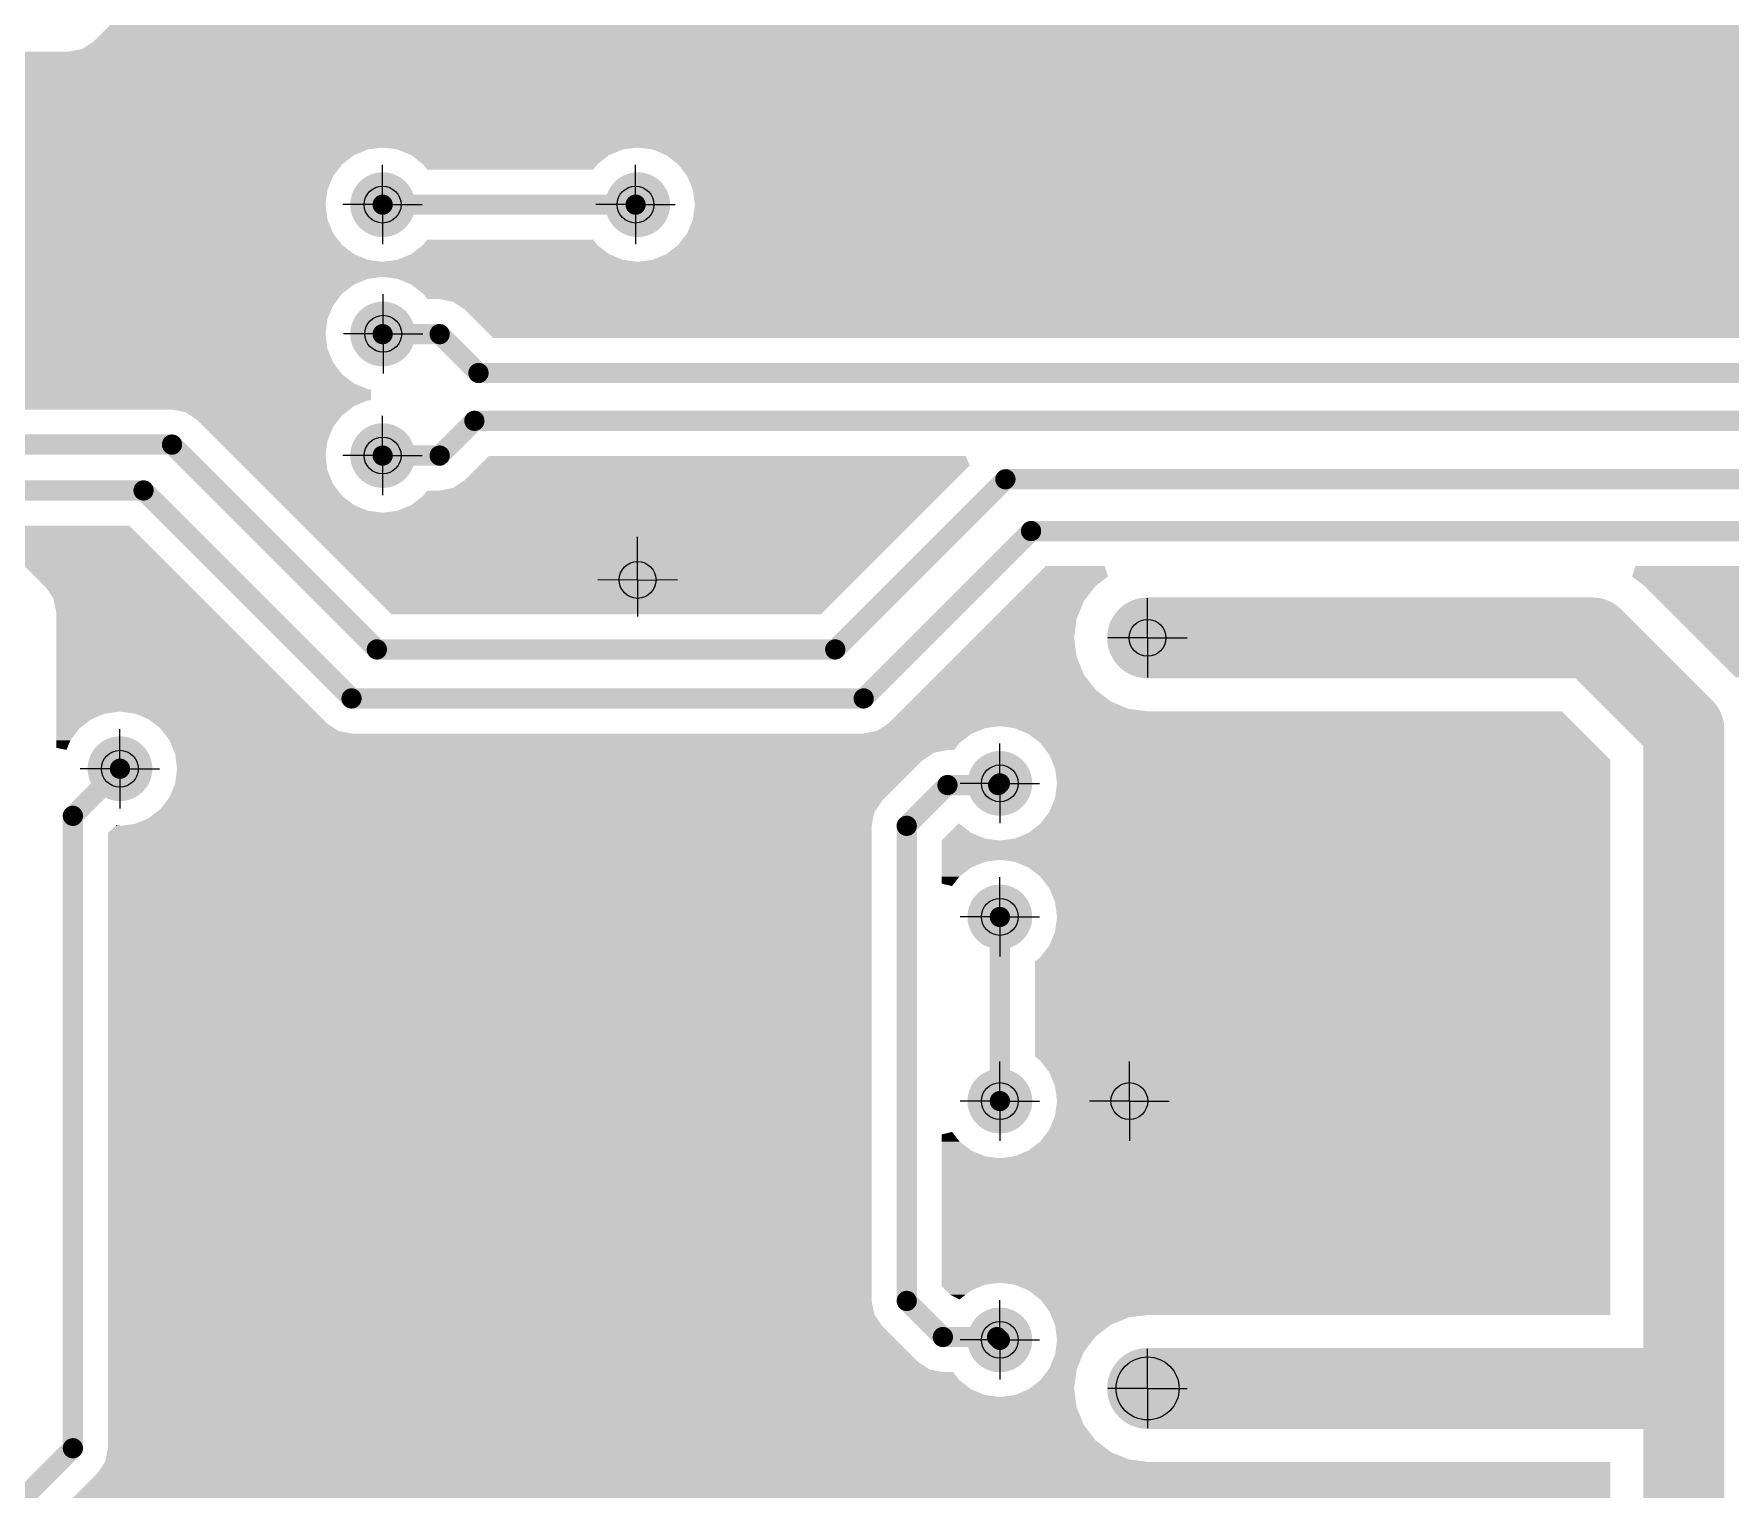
# Model space of a CAD drawing. Header units: inches. Extents: x -14 to 5184, y -66 to 1689.
# Drawn here: x 2289.49 to 2331.32, y 670.75 to 706.64 of the extents above; entities that cross this region are included whole.
import ezdxf

# ---------------------------------------------------------------- set-up
doc = ezdxf.new("R2010")
doc.units = ezdxf.units.IN
doc.header["$MEASUREMENT"] = 0
doc.layers.add('DRILL', color=7, linetype='Continuous', true_color=0xffffff)
doc.layers.add('Drill Gost', color=7, linetype='Continuous')
doc.layers.add('Poligon', color=7, linetype='Continuous')

# ---------------------------------------------------------------- blocks, each defined once
blk = doc.blocks.new('ROUND_4')
at = {"const_width": 0.015748}
blk.add_lwpolyline([(-0.007874, 0, 1), (0.007874, 0, 1)], format="xyb", close=True, dxfattribs=at)
blk = doc.blocks.new('ROUND_26')
at = {"const_width": 0.01969}
blk.add_lwpolyline([(-0.00984, 0, 1), (0.00984, 0, 1)], format="xyb", close=True, dxfattribs=at)
blk = doc.blocks.new('ROUND_5')
at = {"const_width": 0.00492}
blk.add_lwpolyline([(-0.00246, 0, 1), (0.00246, 0, 1)], format="xyb", close=True, dxfattribs=at)
blk = doc.blocks.new('ROUND_32')
at = {"const_width": 0.007874}
blk.add_lwpolyline([(-0.003937, 0, 1), (0.003937, 0, 1)], format="xyb", close=True, dxfattribs=at)
blk = doc.blocks.new('ROUND_8')
at = {"const_width": 0.01181}
blk.add_lwpolyline([(-0.00591, 0, 1), (0.00591, 0, 1)], format="xyb", close=True, dxfattribs=at)

msp = doc.modelspace()

# ---------------------------------------------------------------- hatches: boundary and pattern name
at = {"layer": 'Drill Gost', "transparency": 33554457}
h = msp.add_hatch(color=256, dxfattribs=at)
h.dxf.hatch_style = 1
h.paths.add_polyline_path([(2317.7325, 673.2289), (2316.9554, 673.2289), (2316.9554, 674.006, -0.4142136)])

# ---------------------------------------------------------------- linework, layer by layer
for points, const_width in [([(2304.3275, 702.4282), (2298.0883, 702.4282)], 0.4991), ([(2299.4944, 699.2338), (2298.0883, 699.2338)], 0.4991), ([(2300.4521, 698.276), (2299.4944, 699.2338)], 0.4991), ([(2343.6133, 698.276), (2300.4521, 698.276)], 0.4991), ([(2300.3511, 697.0956), (2299.4944, 696.2389)], 0.4991), ([(2344.4452, 697.0956), (2300.3511, 697.0956)], 0.4991), ([(2292.8928, 696.51), (2281.6999, 696.51)], 0.4991), ([(2297.946, 691.4568), (2292.8928, 696.51)], 0.4991), ([(2299.4944, 696.2389), (2298.0883, 696.2389)], 0.4991), ([(2313.4493, 695.6543), (2309.2518, 691.4568)], 0.4991), ([(2344.7349, 695.6543), (2313.4493, 695.6543)], 0.4991), ([(2292.1904, 695.379), (2281.0981, 695.379)], 0.4991), ([(2297.3209, 690.2485), (2292.1904, 695.379)], 0.4991), ([(2314.0814, 694.3771), (2309.9528, 690.2485)], 0.4991), ([(2343.8941, 694.3771), (2314.0814, 694.3771)], 0.4991), ([(2327.9278, 691.7419), (2316.9558, 691.7419)], 1.9966), ([(2330.183, 689.4867), (2327.9278, 691.7419)], 1.9966), ([(2309.2518, 691.4568), (2297.946, 691.4568)], 0.4991), ([(2309.9528, 690.2485), (2297.3209, 690.2485)], 0.4991), ([(2330.183, 663.3456), (2330.183, 689.4867)], 1.9966), ([(2291.6089, 688.5142), (2290.4473, 687.3526)], 0.4991), ([(2312.0203, 688.1114), (2311.015, 687.1061)], 0.4991), ([(2313.2706, 688.1114), (2312.0203, 688.1114)], 0.4991), ([(2313.3121, 688.1528), (2313.2706, 688.1114)], 0.4991), ([(2290.4473, 671.7532), (2290.4473, 687.3526)], 0.4991), ([(2311.015, 675.3876), (2311.015, 687.1061)], 0.4991), ([(2313.3121, 680.3163), (2313.3121, 684.8585)], 0.4991), ([(2311.9065, 674.4961), (2311.015, 675.3876)], 0.4991), ([(2313.2424, 674.4961), (2311.9065, 674.4961)], 0.4991), ([(2313.3121, 674.4265), (2313.2424, 674.4961)], 0.4991), ([(2329.89, 673.2285), (2316.9558, 673.2285)], 1.9966), ([(2329.9334, 673.2719), (2329.89, 673.2285)], 1.9966), ([(2290.4473, 671.7532), (2287.2985, 668.6043)], 0.4991)]:
    msp.add_lwpolyline(points, dxfattribs=dict(const_width=const_width))
at = {"layer": 'Drill Gost', "lineweight": 9, "transparency": 33554457}
for p, q in [((2298.0877, 702.4289), (2298.0877, 703.4082)), ((2304.3269, 702.4289), (2304.3269, 703.4082)), ((2298.0877, 702.4289), (2297.1084, 702.4289)), ((2298.0877, 702.4289), (2298.0877, 701.4497)), ((2298.0877, 702.4289), (2299.0669, 702.4289)), ((2304.3269, 702.4289), (2303.3477, 702.4289)), ((2304.3269, 702.4289), (2304.3269, 701.4497)), ((2304.3269, 702.4289), (2305.3062, 702.4289)), ((2298.1032, 699.2445), (2298.1032, 700.2238)), ((2298.1032, 699.2445), (2297.1239, 699.2445)), ((2298.1032, 699.2445), (2298.1032, 698.2653)), ((2298.1032, 699.2445), (2299.0824, 699.2445)), ((2298.0877, 696.2395), (2298.0877, 697.2187)), ((2298.0877, 696.2395), (2297.1084, 696.2395)), ((2298.0877, 696.2395), (2298.0877, 695.2602)), ((2298.0877, 696.2395), (2299.0669, 696.2395)), ((2304.3773, 693.1644), (2304.3783, 694.2305)), ((2304.3773, 693.1644), (2303.392, 693.1717)), ((2304.3773, 693.1644), (2305.3635, 693.1837)), ((2304.3773, 693.1644), (2304.3783, 692.272)), ((2316.9554, 691.7425), (2316.9554, 692.7218)), ((2316.9554, 691.7425), (2315.9761, 691.7425)), ((2316.9554, 691.7425), (2316.9554, 690.7633)), ((2316.9554, 691.7425), (2317.9346, 691.7425)), ((2291.6083, 688.5147), (2291.6083, 689.494)), ((2313.3116, 688.1539), (2313.3116, 689.1332)), ((2291.6083, 688.5147), (2290.6291, 688.5147)), ((2291.6083, 688.5147), (2291.6083, 687.5355)), ((2291.6083, 688.5147), (2292.5876, 688.5147)), ((2313.3116, 688.1539), (2312.3324, 688.1539)), ((2313.3116, 688.1539), (2313.3116, 687.1747)), ((2313.3116, 688.1539), (2314.2909, 688.1539)), ((2313.3116, 684.859), (2313.3116, 685.8382)), ((2313.3116, 684.859), (2312.3324, 684.859)), ((2313.3116, 684.859), (2313.3116, 683.8797)), ((2313.3116, 684.859), (2314.2909, 684.859)), ((2313.3116, 680.3168), (2313.3116, 681.2961)), ((2316.5061, 680.3168), (2316.5061, 681.2961)), ((2313.3116, 680.3168), (2312.3324, 680.3168)), ((2313.3116, 680.3168), (2313.3116, 679.3376)), ((2313.3116, 680.3168), (2314.2909, 680.3168)), ((2316.5061, 680.3168), (2315.5268, 680.3168)), ((2316.5061, 680.3168), (2316.5061, 679.3376)), ((2316.5061, 680.3168), (2317.4853, 680.3168)), ((2313.3116, 674.4269), (2313.3116, 675.4061)), ((2313.3116, 674.4269), (2312.3324, 674.4269)), ((2313.3116, 674.4269), (2313.3116, 673.4476)), ((2313.3116, 674.4269), (2314.2909, 674.4269)), ((2316.9554, 673.2289), (2316.9554, 674.2082)), ((2316.9554, 673.2289), (2315.9761, 673.2289)), ((2316.9554, 673.2289), (2316.9554, 672.2497)), ((2316.9554, 673.2289), (2317.9346, 673.2289))]:
    msp.add_line(p, q, dxfattribs=at)
for centre, radius in [((2298.0877, 702.4289), 0.4542), ((2304.3269, 702.4289), 0.4542), ((2298.1032, 699.2445), 0.4542), ((2298.0877, 696.2395), 0.4542), ((2304.3773, 693.171), 0.4542), ((2316.9554, 691.7425), 0.4542), ((2291.6083, 688.5147), 0.4542), ((2313.3116, 688.1539), 0.4542), ((2313.3116, 684.859), 0.4542), ((2313.3116, 680.3168), 0.4542), ((2316.5061, 680.3168), 0.4542), ((2313.3116, 674.4269), 0.4542), ((2316.9554, 673.2289), 0.7771)]:
    msp.add_circle(centre, radius, dxfattribs=at)
at = {"layer": 'Poligon', "color": 252}
for points in [[(2343.743, 706.4584), (2343.743, 707.6521), (2290.9681, 706.4584), (2292.1618, 707.6521)], [(2343.743, 706.0734), (2343.743, 706.205), (2287.0059, 706.0734), (2287.1069, 706.205)], [(2343.743, 706.205), (2343.743, 706.2709), (2290.3563, 706.205), (2290.6874, 706.2709)], [(2343.743, 706.2709), (2343.743, 706.4584), (2290.6874, 706.2709), (2290.9681, 706.4584)], [(2343.743, 705.7086), (2343.743, 705.8494), (2286.374, 705.7086), (2286.7139, 705.8494)], [(2343.743, 705.8494), (2343.743, 706.0734), (2286.7139, 705.8494), (2287.0059, 706.0734)], [(2343.743, 703.8378), (2343.743, 705.6606), (2284.5282, 703.8378), (2284.5282, 705.6606)], [(2343.743, 705.6606), (2343.743, 705.7086), (2286.0091, 705.6606), (2286.374, 705.7086)], [(2297.7235, 703.7898), (2298.0883, 703.8378), (2284.5282, 703.7898), (2284.5282, 703.8378)], [(2297.3835, 703.649), (2297.7235, 703.7898), (2284.5282, 703.649), (2284.5282, 703.7898)], [(2304.0146, 703.7898), (2304.3795, 703.8378), (2298.4531, 703.7898), (2298.0883, 703.8378)], [(2303.6746, 703.649), (2304.0146, 703.7898), (2298.7931, 703.649), (2298.4531, 703.7898)], [(2343.743, 703.7898), (2343.743, 703.8378), (2304.7443, 703.7898), (2304.3795, 703.8378)], [(2343.743, 703.649), (2343.743, 703.7898), (2305.0843, 703.649), (2304.7443, 703.7898)], [(2297.0915, 703.425), (2297.3835, 703.649), (2284.5282, 703.425), (2284.5282, 703.649)], [(2296.8675, 703.133), (2297.0915, 703.425), (2284.5282, 703.133), (2284.5282, 703.425)], [(2303.3827, 703.425), (2303.6746, 703.649), (2299.0851, 703.425), (2298.7931, 703.649)], [(2303.2817, 703.2934), (2303.3827, 703.425), (2299.1861, 703.2934), (2299.0851, 703.425)], [(2343.743, 703.425), (2343.743, 703.649), (2305.3762, 703.425), (2305.0843, 703.649)], [(2343.743, 703.133), (2343.743, 703.425), (2305.6002, 703.133), (2305.3762, 703.425)], [(2296.7267, 702.793), (2296.8675, 703.133), (2284.5282, 702.793), (2284.5282, 703.133)], [(2343.743, 702.793), (2343.743, 703.133), (2305.7411, 702.793), (2305.6002, 703.133)], [(2296.6787, 702.4282), (2296.7267, 702.793), (2284.5282, 702.4282), (2284.5282, 702.793)], [(2343.743, 702.4282), (2343.743, 702.793), (2305.7891, 702.4282), (2305.7411, 702.793)], [(2296.7267, 702.0634), (2296.6787, 702.4282), (2284.5282, 702.0634), (2284.5282, 702.4282)], [(2296.8675, 701.7234), (2296.7267, 702.0634), (2284.5282, 701.7234), (2284.5282, 702.0634)], [(2343.743, 701.7234), (2343.743, 702.0634), (2305.6002, 701.7234), (2305.7411, 702.0634)], [(2343.743, 702.0634), (2343.743, 702.4282), (2305.7411, 702.0634), (2305.7891, 702.4282)], [(2297.0915, 701.4314), (2296.8675, 701.7234), (2284.5282, 701.4314), (2284.5282, 701.7234)], [(2343.743, 701.4314), (2343.743, 701.7234), (2305.3762, 701.4314), (2305.6002, 701.7234)], [(2297.3835, 701.2074), (2297.0915, 701.4314), (2284.5282, 701.2074), (2284.5282, 701.4314)], [(2297.7235, 701.0666), (2297.3835, 701.2074), (2284.5282, 701.0666), (2284.5282, 701.2074)], [(2304.0146, 701.0666), (2303.6746, 701.2074), (2298.4531, 701.0666), (2298.7931, 701.2074)], [(2303.6746, 701.2074), (2303.3827, 701.4314), (2298.7931, 701.2074), (2299.0851, 701.4314)], [(2303.3827, 701.4314), (2303.2817, 701.563), (2299.0851, 701.4314), (2299.1861, 701.563)], [(2343.743, 701.0666), (2343.743, 701.2074), (2304.7443, 701.0666), (2305.0843, 701.2074)], [(2343.743, 701.2074), (2343.743, 701.4314), (2305.0843, 701.2074), (2305.3762, 701.4314)], [(2298.0883, 701.0186), (2297.7235, 701.0666), (2284.5282, 701.0186), (2284.5282, 701.0666)], [(2343.743, 700.6472), (2343.743, 701.0186), (2284.5282, 700.6472), (2284.5282, 701.0186)], [(2304.3795, 701.0186), (2304.0146, 701.0666), (2298.0883, 701.0186), (2298.4531, 701.0666)], [(2343.743, 701.0186), (2343.743, 701.0666), (2304.3795, 701.0186), (2304.7443, 701.0666)], [(2297.7235, 700.5992), (2298.0883, 700.6472), (2284.5282, 700.5992), (2284.5282, 700.6472)], [(2297.3835, 700.4583), (2297.7235, 700.5992), (2284.5282, 700.4583), (2284.5282, 700.5992)], [(2297.0915, 700.2343), (2297.3835, 700.4583), (2284.5282, 700.2343), (2284.5282, 700.4583)], [(2343.743, 700.5992), (2343.743, 700.6472), (2298.4531, 700.5992), (2298.0883, 700.6472)], [(2343.743, 700.4583), (2343.743, 700.5992), (2298.7931, 700.4583), (2298.4531, 700.5992)], [(2343.743, 700.2343), (2343.743, 700.4583), (2299.0851, 700.2343), (2298.7931, 700.4583)], [(2296.8675, 699.9424), (2297.0915, 700.2343), (2284.5282, 699.9424), (2284.5282, 700.2343)], [(2296.8496, 699.8993), (2296.8675, 699.9424), (2284.5282, 699.8993), (2284.5282, 699.9424)], [(2343.743, 700.099), (2343.743, 700.2343), (2299.1889, 700.099), (2299.0851, 700.2343)], [(2343.743, 700.0331), (2343.743, 700.099), (2299.8254, 700.0331), (2299.4944, 700.099)], [(2343.743, 699.8456), (2343.743, 700.0331), (2300.1061, 699.8456), (2299.8254, 700.0331)], [(2296.8297, 699.8512), (2296.8496, 699.8993), (2286.374, 699.8512), (2286.0091, 699.8993)], [(2296.7714, 699.7104), (2296.8297, 699.8512), (2286.7139, 699.7104), (2286.374, 699.8512)], [(2296.7267, 699.6024), (2296.7714, 699.7104), (2286.8547, 699.6024), (2286.7139, 699.7104)], [(2296.7114, 699.4864), (2296.7267, 699.6024), (2287.0059, 699.4864), (2286.8547, 699.6024)], [(2343.743, 699.6292), (2343.743, 699.8456), (2300.3225, 699.6292), (2300.1061, 699.8456)], [(2343.255, 699.1412), (2343.743, 699.6292), (2300.8105, 699.1412), (2300.3225, 699.6292)], [(2296.6787, 699.2376), (2296.7114, 699.4864), (2287.1968, 699.2376), (2287.0059, 699.4864)], [(2296.6843, 699.1944), (2296.6787, 699.2376), (2287.2299, 699.1944), (2287.1968, 699.2376)], [(2296.7267, 698.8727), (2296.6843, 699.1944), (2287.3632, 698.8727), (2287.2299, 699.1944)], [(2296.7343, 698.8545), (2296.7267, 698.8727), (2287.3707, 698.8545), (2287.3632, 698.8727)], [(2296.8675, 698.5327), (2296.7343, 698.8545), (2287.4131, 698.5327), (2287.3707, 698.8545)], [(2297.0915, 698.2408), (2296.9006, 698.4896), (2287.386, 698.2408), (2287.4188, 698.4896)], [(2296.9006, 698.4896), (2296.8675, 698.5327), (2287.4188, 698.4896), (2287.4131, 698.5327)], [(2297.7983, 697.7848), (2297.7983, 697.8661), (2287.2299, 697.7848), (2287.2636, 697.8661)], [(2297.7983, 697.8661), (2297.7235, 697.8759), (2287.2636, 697.8661), (2287.2677, 697.8759)], [(2297.7235, 697.8759), (2297.3835, 698.0168), (2287.2677, 697.8759), (2287.326, 698.0168)], [(2297.3835, 698.0168), (2297.2427, 698.1248), (2287.326, 698.0168), (2287.3707, 698.1248)], [(2297.2427, 698.1248), (2297.0915, 698.2408), (2287.3707, 698.1248), (2287.386, 698.2408)], [(2297.7983, 697.6287), (2297.7983, 697.7848), (2287.1101, 697.6287), (2287.2299, 697.7848)], [(2297.7983, 697.6103), (2297.7983, 697.6287), (2287.1192, 697.6103), (2287.1101, 697.6287)], [(2297.7235, 697.6005), (2297.7983, 697.6103), (2287.124, 697.6005), (2287.1192, 697.6103)], [(2297.3835, 697.4597), (2297.7235, 697.6005), (2287.1935, 697.4597), (2287.124, 697.6005)], [(2297.2733, 697.3751), (2297.3835, 697.4597), (2287.2352, 697.3751), (2287.1935, 697.4597)], [(2297.1875, 697.3093), (2297.2733, 697.3751), (2293.2239, 697.3093), (2292.8928, 697.3751)], [(2297.0915, 697.2356), (2297.1875, 697.3093), (2293.3341, 697.2356), (2293.2239, 697.3093)], [(2297.0041, 697.1217), (2297.0915, 697.2356), (2293.5046, 697.1217), (2293.3341, 697.2356)], [(2296.8675, 696.9437), (2297.0041, 697.1217), (2293.6826, 696.9437), (2293.5046, 697.1217)], [(2296.7267, 696.6037), (2296.8675, 696.9437), (2294.0226, 696.6037), (2293.6826, 696.9437)], [(2296.6787, 696.2389), (2296.7267, 696.6037), (2294.3874, 696.2389), (2294.0226, 696.6037)], [(2296.7267, 695.874), (2296.6787, 696.2389), (2294.7523, 695.874), (2294.3874, 696.2389)], [(2312.5677, 695.9962), (2312.4707, 696.2305), (2300.4752, 695.9962), (2300.7095, 696.2305)], [(2296.8675, 695.534), (2296.7267, 695.874), (2295.0923, 695.534), (2294.7523, 695.874)], [(2312.1986, 695.6271), (2312.5677, 695.9962), (2300.1061, 695.6271), (2300.4752, 695.9962)], [(2297.0915, 695.2421), (2296.8675, 695.534), (2295.3842, 695.2421), (2295.0923, 695.534)], [(2311.8136, 695.2421), (2311.9452, 695.3737), (2299.0851, 695.2421), (2299.1861, 695.3737)], [(2311.9452, 695.3737), (2312.0111, 695.4396), (2299.4944, 695.3737), (2299.8254, 695.4396)], [(2312.0111, 695.4396), (2312.1986, 695.6271), (2299.8254, 695.4396), (2300.1061, 695.6271)], [(2297.3835, 695.0181), (2297.0915, 695.2421), (2295.6082, 695.0181), (2295.3842, 695.2421)], [(2297.7235, 694.8773), (2297.3835, 695.0181), (2295.749, 694.8773), (2295.6082, 695.0181)], [(2311.4488, 694.8773), (2311.5896, 695.0181), (2298.4531, 694.8773), (2298.7931, 695.0181)], [(2311.5896, 695.0181), (2311.8136, 695.2421), (2298.7931, 695.0181), (2299.0851, 695.2421)], [(2292.0856, 694.2603), (2291.832, 694.5138), (2288.5131, 694.2603), (2288.6181, 694.5138)], [(2298.0883, 694.8292), (2297.7235, 694.8773), (2295.7971, 694.8292), (2295.749, 694.8773)], [(2308.8934, 692.3219), (2311.4007, 694.8292), (2298.3043, 692.3219), (2295.7971, 694.8292)], [(2311.4007, 694.8292), (2311.4488, 694.8773), (2298.0883, 694.8292), (2298.4531, 694.8773)], [(2293.3547, 692.9912), (2292.0856, 694.2603), (2289.7822, 692.9912), (2288.5131, 694.2603)], [(2315.6742, 693.0234), (2315.9804, 693.2584), (2313.9512, 693.0234), (2314.1862, 693.2584)], [(2315.9804, 693.2584), (2315.8943, 693.5119), (2314.1862, 693.2584), (2314.4397, 693.5119)], [(2343.743, 693.2584), (2343.743, 693.3047), (2328.9032, 693.2584), (2328.919, 693.3047)], [(2343.743, 693.0234), (2343.743, 693.2584), (2329.2094, 693.0234), (2328.9032, 693.2584)], [(2343.743, 693.3047), (2343.5358, 693.5119), (2328.919, 693.3047), (2328.9893, 693.5119)], [(2293.6354, 692.7105), (2293.3547, 692.9912), (2289.9698, 692.7105), (2289.7822, 692.9912)], [(2315.3862, 692.6481), (2315.6742, 693.0234), (2313.5759, 692.6481), (2313.9512, 693.0234)], [(2343.743, 690.7683), (2343.743, 693.0234), (2331.4646, 690.7683), (2329.2094, 693.0234)], [(2293.9665, 692.3794), (2293.6354, 692.7105), (2290.0356, 692.3794), (2289.9698, 692.7105)], [(2315.2051, 692.211), (2315.3862, 692.6481), (2313.1388, 692.211), (2313.5759, 692.6481)], [(2296.422, 689.9238), (2293.9665, 692.3794), (2290.0356, 689.9238), (2290.0356, 692.3794)], [(2315.1434, 691.7419), (2315.2051, 692.211), (2312.6697, 691.7419), (2313.1388, 692.211)], [(2315.2051, 691.2728), (2315.1434, 691.7419), (2312.2006, 691.2728), (2312.6697, 691.7419)], [(2315.3862, 690.8357), (2315.2051, 691.2728), (2311.7635, 690.8357), (2312.2006, 691.2728)], [(2315.6742, 690.4603), (2315.3862, 690.8357), (2311.3881, 690.4603), (2311.7635, 690.8357)], [(2316.0496, 690.1723), (2315.6742, 690.4603), (2311.1001, 690.1723), (2311.3881, 690.4603)], [(2291.2441, 689.8758), (2291.6089, 689.9238), (2290.0356, 689.8758), (2290.0356, 689.9238)], [(2296.4701, 689.8758), (2296.422, 689.9238), (2291.9738, 689.8758), (2291.6089, 689.9238)], [(2327.4699, 689.6367), (2327.1771, 689.9295), (2310.5645, 689.6367), (2310.8573, 689.9295)], [(2316.9558, 689.9295), (2316.4867, 689.9912), (2310.8573, 689.9295), (2310.919, 689.9912)], [(2316.4867, 689.9912), (2316.0496, 690.1723), (2310.919, 689.9912), (2311.1001, 690.1723)], [(2290.9041, 689.735), (2291.2441, 689.8758), (2290.0356, 689.735), (2290.0356, 689.8758)], [(2290.6122, 689.511), (2290.9041, 689.735), (2290.0356, 689.511), (2290.0356, 689.735)], [(2290.3882, 689.219), (2290.6122, 689.511), (2290.0356, 689.219), (2290.0356, 689.511)], [(2296.6109, 689.735), (2296.4701, 689.8758), (2292.3138, 689.735), (2291.9738, 689.8758)], [(2296.7091, 689.6367), (2296.6109, 689.735), (2292.4418, 689.6367), (2292.3138, 689.735)], [(2296.8973, 689.511), (2296.7091, 689.6367), (2292.6057, 689.511), (2292.4418, 689.6367)], [(2296.9898, 689.4492), (2296.8973, 689.511), (2292.6531, 689.4492), (2292.6057, 689.511)], [(2312.7897, 689.4492), (2312.9472, 689.5144), (2310.2838, 689.4492), (2310.3815, 689.5144)], [(2312.9472, 689.5144), (2313.3121, 689.5625), (2310.3815, 689.5144), (2310.4534, 689.5625)], [(2327.5441, 689.5625), (2327.4699, 689.6367), (2310.4534, 689.5625), (2310.5645, 689.6367)], [(2327.5921, 689.5144), (2327.5441, 689.5625), (2313.6769, 689.5144), (2313.3121, 689.5625)], [(2327.733, 689.3736), (2327.5921, 689.5144), (2314.0169, 689.3736), (2313.6769, 689.5144)], [(2290.3101, 689.0305), (2290.3882, 689.219), (2290.0356, 689.0305), (2290.0356, 689.219)], [(2297.3209, 689.3833), (2296.9898, 689.4492), (2292.7037, 689.3833), (2292.6531, 689.4492)], [(2312.6072, 689.3736), (2312.6307, 689.3833), (2292.7111, 689.3736), (2292.7037, 689.3833)], [(2312.4058, 689.219), (2312.6072, 689.3736), (2292.8297, 689.219), (2292.7111, 689.3736)], [(2312.3153, 689.1496), (2312.4058, 689.219), (2292.8585, 689.1496), (2292.8297, 689.219)], [(2312.1825, 688.9765), (2312.3153, 689.1496), (2292.9302, 688.9765), (2292.8585, 689.1496)], [(2312.6307, 689.3833), (2312.7897, 689.4492), (2309.9528, 689.3833), (2310.2838, 689.4492)], [(2327.957, 689.1496), (2327.733, 689.3736), (2314.3088, 689.1496), (2314.0169, 689.3736)], [(2328.2489, 688.8576), (2327.957, 689.1496), (2314.5329, 688.8576), (2314.3088, 689.1496)], [(2290.2892, 688.9801), (2290.3101, 689.0305), (2290.2892, 688.9801), (2290.0356, 689.0305)], [(2311.6892, 688.9107), (2312.0203, 688.9765), (2292.9574, 688.9107), (2292.9302, 688.9765)], [(2311.6419, 688.879), (2311.6892, 688.9107), (2292.9706, 688.879), (2292.9574, 688.9107)], [(2311.4085, 688.7231), (2311.6419, 688.879), (2292.9911, 688.7231), (2292.9706, 688.879)], [(2311.1996, 688.5142), (2311.4085, 688.7231), (2293.0186, 688.5142), (2292.9911, 688.7231)], [(2328.3706, 688.736), (2328.2489, 688.8576), (2314.5832, 688.736), (2314.5329, 688.8576)], [(2328.3706, 688.5176), (2328.3706, 688.736), (2314.6737, 688.5176), (2314.5832, 688.736)], [(2310.8348, 688.1493), (2311.1996, 688.5142), (2292.9706, 688.1493), (2293.0186, 688.5142)], [(2328.3706, 688.1528), (2328.3706, 688.5176), (2314.7217, 688.1528), (2314.6737, 688.5176)], [(2310.4032, 687.7178), (2310.4948, 687.8094), (2292.7595, 687.7178), (2292.8297, 687.8094)], [(2310.4948, 687.8094), (2310.8348, 688.1493), (2292.8297, 687.8094), (2292.9706, 688.1493)], [(2328.3706, 687.448), (2328.3706, 687.788), (2314.5329, 687.448), (2314.6737, 687.788)], [(2328.3706, 687.788), (2328.3706, 688.1528), (2314.6737, 687.788), (2314.7217, 688.1528)], [(2310.1871, 687.2934), (2310.2157, 687.4371), (2292.3138, 687.2934), (2292.5011, 687.4371)], [(2310.2157, 687.4371), (2310.2693, 687.5174), (2292.5011, 687.4371), (2292.6057, 687.5174)], [(2310.2693, 687.5174), (2310.4032, 687.7178), (2292.6057, 687.5174), (2292.7595, 687.7178)], [(2328.3706, 687.156), (2328.3706, 687.448), (2314.3088, 687.156), (2314.5329, 687.448)], [(2310.1498, 686.9319), (2310.1498, 687.1045), (2291.3125, 686.9319), (2291.5017, 687.1045)], [(2291.6089, 687.1045), (2291.5152, 687.1169), (2291.5017, 687.1045), (2291.5152, 687.1169)], [(2310.1498, 687.1045), (2310.1498, 687.1061), (2291.6089, 687.1045), (2291.6205, 687.1061)], [(2310.1498, 687.1061), (2310.1591, 687.1526), (2291.6205, 687.1061), (2291.9738, 687.1526)], [(2310.1591, 687.1526), (2310.1871, 687.2934), (2291.9738, 687.1526), (2292.3138, 687.2934)], [(2312.6072, 686.932), (2312.3153, 687.156), (2312.0645, 686.932), (2312.2885, 687.156)], [(2312.3153, 687.156), (2312.2901, 687.1577), (2312.2885, 687.156), (2312.2901, 687.1577)], [(2328.3706, 686.932), (2328.3706, 687.156), (2314.0169, 686.932), (2314.3088, 687.156)], [(2310.1498, 675.3876), (2310.1498, 686.9319), (2291.3125, 675.3876), (2291.3125, 686.9319)], [(2313.2776, 686.7477), (2312.9472, 686.7912), (2311.8801, 686.7477), (2311.9236, 686.7912)], [(2313.3121, 686.7432), (2313.2776, 686.7477), (2311.8801, 686.7432), (2311.8801, 686.7477)], [(2328.3706, 686.2681), (2328.3706, 686.7432), (2311.8801, 686.2681), (2311.8801, 686.7432)], [(2312.9472, 686.7912), (2312.6072, 686.932), (2311.9236, 686.7912), (2312.0645, 686.932)], [(2328.3706, 686.7432), (2328.3706, 686.7912), (2313.3121, 686.7432), (2313.6769, 686.7912)], [(2328.3706, 686.7912), (2328.3706, 686.932), (2313.6769, 686.7912), (2314.0169, 686.932)], [(2312.9472, 686.2201), (2313.3121, 686.2681), (2311.8801, 686.2201), (2311.8801, 686.2681)], [(2312.6072, 686.0793), (2312.9472, 686.2201), (2311.8801, 686.0793), (2311.8801, 686.2201)], [(2328.3706, 686.2201), (2328.3706, 686.2681), (2313.6769, 686.2201), (2313.3121, 686.2681)], [(2328.3706, 686.0793), (2328.3706, 686.2201), (2314.0169, 686.0793), (2313.6769, 686.2201)], [(2312.3153, 685.8553), (2312.6072, 686.0793), (2311.8801, 685.8553), (2311.8801, 686.0793)], [(2312.1835, 685.6835), (2312.3153, 685.8553), (2311.8801, 685.6835), (2311.8801, 685.8553)], [(2328.3706, 685.8553), (2328.3706, 686.0793), (2314.3088, 685.8553), (2314.0169, 686.0793)], [(2328.3706, 685.5633), (2328.3706, 685.8553), (2314.5329, 685.5633), (2314.3088, 685.8553)], [(2312.1794, 685.6782), (2312.1835, 685.6835), (2311.8894, 685.6782), (2311.8801, 685.6835)], [(2312.1337, 685.6186), (2312.1794, 685.6782), (2312.1337, 685.6186), (2311.8894, 685.6782)], [(2328.3706, 685.2233), (2328.3706, 685.5633), (2314.6737, 685.2233), (2314.5329, 685.5633)], [(2328.3706, 684.8585), (2328.3706, 685.2233), (2314.7217, 684.8585), (2314.6737, 685.2233)], [(2328.3706, 684.4936), (2328.3706, 684.8585), (2314.6737, 684.4936), (2314.7217, 684.8585)], [(2328.3706, 684.1537), (2328.3706, 684.4936), (2314.5329, 684.1537), (2314.6737, 684.4936)], [(2328.3706, 683.8617), (2328.3706, 684.1537), (2314.3088, 683.8617), (2314.5329, 684.1537)], [(2328.3706, 683.7607), (2328.3706, 683.8617), (2314.1772, 683.7607), (2314.3088, 683.8617)], [(2328.3706, 681.4141), (2328.3706, 683.7607), (2314.1772, 681.4141), (2314.1772, 683.7607)], [(2328.3706, 681.3131), (2328.3706, 681.4141), (2314.3088, 681.3131), (2314.1772, 681.4141)], [(2328.3706, 681.0211), (2328.3706, 681.3131), (2314.5329, 681.0211), (2314.3088, 681.3131)], [(2328.3706, 680.6812), (2328.3706, 681.0211), (2314.6737, 680.6812), (2314.5329, 681.0211)], [(2328.3706, 680.3163), (2328.3706, 680.6812), (2314.7217, 680.3163), (2314.6737, 680.6812)], [(2328.3706, 679.9515), (2328.3706, 680.3163), (2314.6737, 679.9515), (2314.7217, 680.3163)], [(2328.3706, 679.6115), (2328.3706, 679.9515), (2314.5329, 679.6115), (2314.6737, 679.9515)], [(2312.1835, 679.4913), (2312.1794, 679.4966), (2311.8801, 679.4913), (2311.8894, 679.4966)], [(2312.3153, 679.3195), (2312.1835, 679.4913), (2311.8801, 679.3195), (2311.8801, 679.4913)], [(2312.1794, 679.4966), (2312.1337, 679.5562), (2311.8894, 679.4966), (2312.1337, 679.5562)], [(2328.3706, 679.3195), (2328.3706, 679.6115), (2314.3088, 679.3195), (2314.5329, 679.6115)], [(2312.6072, 679.0955), (2312.3153, 679.3195), (2311.8801, 679.0955), (2311.8801, 679.3195)], [(2312.9472, 678.9547), (2312.6072, 679.0955), (2311.8801, 678.9547), (2311.8801, 679.0955)], [(2328.3706, 678.9547), (2328.3706, 679.0955), (2313.6769, 678.9547), (2314.0169, 679.0955)], [(2328.3706, 679.0955), (2328.3706, 679.3195), (2314.0169, 679.0955), (2314.3088, 679.3195)], [(2313.3121, 678.9067), (2312.9472, 678.9547), (2311.8801, 678.9067), (2311.8801, 678.9547)], [(2328.3706, 675.8361), (2328.3706, 678.9067), (2311.8801, 675.8361), (2311.8801, 678.9067)], [(2328.3706, 678.9067), (2328.3706, 678.9547), (2313.3121, 678.9067), (2313.6769, 678.9547)], [(2312.9472, 675.7881), (2313.3121, 675.8361), (2311.8801, 675.7881), (2311.8801, 675.8361)], [(2312.8455, 675.7459), (2312.9472, 675.7881), (2311.8801, 675.7459), (2311.8801, 675.7881)], [(2312.6072, 675.6473), (2312.8455, 675.7459), (2311.9788, 675.6473), (2311.8801, 675.7459)], [(2328.3706, 675.7881), (2328.3706, 675.8361), (2313.6769, 675.7881), (2313.3121, 675.8361)], [(2328.3706, 675.6473), (2328.3706, 675.7881), (2314.0169, 675.6473), (2313.6769, 675.7881)], [(2310.2157, 675.0565), (2310.1498, 675.3876), (2291.3125, 675.0565), (2291.3125, 675.3876)], [(2312.4681, 675.5405), (2312.6072, 675.6473), (2312.0856, 675.5405), (2311.9788, 675.6473)], [(2312.3153, 675.4232), (2312.4681, 675.5405), (2312.3153, 675.4232), (2312.0856, 675.5405)], [(2328.3706, 675.4232), (2328.3706, 675.6473), (2314.3088, 675.4232), (2314.0169, 675.6473)], [(2328.3706, 675.1313), (2328.3706, 675.4232), (2314.5329, 675.1313), (2314.3088, 675.4232)], [(2310.4032, 674.7758), (2310.2157, 675.0565), (2291.3125, 674.7758), (2291.3125, 675.0565)], [(2328.3706, 675.0409), (2328.3706, 675.1313), (2314.5703, 675.0409), (2314.5329, 675.1313)], [(2316.4867, 674.9792), (2316.9558, 675.0409), (2314.5959, 674.9792), (2314.5703, 675.0409)], [(2316.0496, 674.7981), (2316.4867, 674.9792), (2314.6709, 674.7981), (2314.5959, 674.9792)], [(2311.2947, 673.8843), (2310.4032, 674.7758), (2291.3125, 673.8843), (2291.3125, 674.7758)], [(2316.0407, 674.7913), (2316.0496, 674.7981), (2314.6737, 674.7913), (2314.6709, 674.7981)], [(2315.6742, 674.5101), (2316.0407, 674.7913), (2314.7107, 674.5101), (2314.6737, 674.7913)], [(2315.3862, 674.1347), (2315.61, 674.4265), (2314.6833, 674.1347), (2314.7217, 674.4265)], [(2315.61, 674.4265), (2315.6742, 674.5101), (2314.7217, 674.4265), (2314.7107, 674.5101)], [(2315.2151, 673.7216), (2315.3559, 674.0616), (2314.5329, 673.7216), (2314.6737, 674.0616)], [(2315.3559, 674.0616), (2315.3862, 674.1347), (2314.6737, 674.0616), (2314.6833, 674.1347)], [(2311.5754, 673.6968), (2311.2947, 673.8843), (2291.3125, 673.6968), (2291.3125, 673.8843)], [(2311.9065, 673.6309), (2311.5754, 673.6968), (2291.3125, 673.6309), (2291.3125, 673.6968)], [(2312.3153, 673.4297), (2312.1609, 673.6309), (2291.3125, 673.4297), (2291.3125, 673.6309)], [(2315.1699, 673.4297), (2315.2051, 673.6976), (2314.3088, 673.4297), (2314.5144, 673.6976)], [(2315.2051, 673.6976), (2315.2151, 673.7216), (2314.5144, 673.6976), (2314.5329, 673.7216)], [(2312.6072, 673.2057), (2312.3153, 673.4297), (2291.3125, 673.2057), (2291.3125, 673.4297)], [(2312.9472, 673.0648), (2312.6072, 673.2057), (2291.3125, 673.0648), (2291.3125, 673.2057)], [(2315.1649, 673.0648), (2315.1464, 673.2057), (2313.6769, 673.0648), (2314.0169, 673.2057)], [(2315.1464, 673.2057), (2315.1434, 673.2285), (2314.0169, 673.2057), (2314.0467, 673.2285)], [(2315.1434, 673.2285), (2315.1699, 673.4297), (2314.0467, 673.2285), (2314.3088, 673.4297)], [(2313.3121, 673.0168), (2312.9472, 673.0648), (2291.3125, 673.0168), (2291.3125, 673.0648)], [(2315.2051, 672.7595), (2315.1713, 673.0168), (2291.3125, 672.7595), (2291.3125, 673.0168)], [(2315.3862, 672.3223), (2315.2051, 672.7595), (2291.3125, 672.3223), (2291.3125, 672.7595)], [(2315.1713, 673.0168), (2315.1649, 673.0648), (2313.3121, 673.0168), (2313.6769, 673.0648)], [(2315.6742, 671.947), (2315.3862, 672.3223), (2291.3125, 671.947), (2291.3125, 672.3223)], [(2315.9268, 671.7532), (2315.6742, 671.947), (2291.3125, 671.7532), (2291.3125, 671.947)], [(2316.9106, 671.4221), (2316.4867, 671.4779), (2291.2466, 671.4221), (2291.2577, 671.4779)], [(2316.4867, 671.4779), (2316.0496, 671.659), (2291.2577, 671.4779), (2291.2937, 671.659)], [(2316.0496, 671.659), (2315.9268, 671.7532), (2291.2937, 671.659), (2291.3125, 671.7532)], [(2328.3706, 667.9926), (2328.3706, 671.1414), (2287.9102, 667.9926), (2291.0591, 671.1414)], [(2328.3706, 671.1414), (2328.3706, 671.4161), (2291.0591, 671.1414), (2291.2426, 671.4161)], [(2316.9558, 671.4161), (2316.9106, 671.4221), (2291.2426, 671.4161), (2291.2466, 671.4221)]]:
    msp.add_solid(points, dxfattribs=at)

# ---------------------------------------------------------------- block references
at = {"xscale": -50.7125995, "yscale": 50.7125995, "zscale": 50.7125995}
for name, p in [('ROUND_4', (2298.0883, 702.4282)), ('ROUND_4', (2304.3795, 702.4282)), ('ROUND_5', (2298.0883, 702.4282)), ('ROUND_5', (2304.3275, 702.4282)), ('ROUND_4', (2298.0883, 699.2376)), ('ROUND_5', (2298.0883, 699.2338)), ('ROUND_5', (2299.4944, 699.2338)), ('ROUND_5', (2299.4944, 699.2338)), ('ROUND_5', (2300.4521, 698.276)), ('ROUND_5', (2300.4521, 698.276)), ('ROUND_4', (2298.0883, 696.2389)), ('ROUND_5', (2300.3511, 697.0956)), ('ROUND_5', (2300.3511, 697.0956)), ('ROUND_5', (2292.8928, 696.51)), ('ROUND_5', (2292.8928, 696.51)), ('ROUND_5', (2298.0883, 696.2389)), ('ROUND_5', (2299.4944, 696.2389)), ('ROUND_5', (2299.4944, 696.2389)), ('ROUND_5', (2313.4493, 695.6543)), ('ROUND_5', (2313.4493, 695.6543)), ('ROUND_5', (2292.1904, 695.379)), ('ROUND_5', (2292.1904, 695.379)), ('ROUND_5', (2314.0814, 694.3771)), ('ROUND_5', (2314.0814, 694.3771)), ('ROUND_4', (2304.3795, 693.1292)), ('ROUND_26', (2316.9558, 691.7419)), ('ROUND_4', (2316.9558, 691.7419)), ('ROUND_26', (2327.9278, 691.7419)), ('ROUND_26', (2327.9278, 691.7419)), ('ROUND_5', (2297.946, 691.4568)), ('ROUND_5', (2297.946, 691.4568)), ('ROUND_5', (2309.2518, 691.4568)), ('ROUND_5', (2309.2518, 691.4568)), ('ROUND_5', (2297.3209, 690.2485)), ('ROUND_5', (2297.3209, 690.2485)), ('ROUND_5', (2309.9528, 690.2485)), ('ROUND_5', (2309.9528, 690.2485)), ('ROUND_26', (2330.183, 689.4867)), ('ROUND_26', (2330.183, 689.4867)), ('ROUND_4', (2291.6089, 688.5142)), ('ROUND_5', (2291.6089, 688.5142)), ('ROUND_4', (2313.3121, 688.1528)), ('ROUND_5', (2312.0203, 688.1114)), ('ROUND_5', (2312.0203, 688.1114)), ('ROUND_5', (2313.2706, 688.1114)), ('ROUND_5', (2313.2706, 688.1114)), ('ROUND_5', (2313.3121, 688.1528)), ('ROUND_5', (2290.4473, 687.3526)), ('ROUND_5', (2290.4473, 687.3526)), ('ROUND_5', (2311.015, 687.1061)), ('ROUND_5', (2311.015, 687.1061)), ('ROUND_4', (2313.3121, 684.8585)), ('ROUND_5', (2313.3121, 684.8585)), ('ROUND_4', (2313.3121, 680.3163)), ('ROUND_4', (2316.5066, 680.3163)), ('ROUND_5', (2313.3121, 680.3163)), ('ROUND_5', (2311.015, 675.3876)), ('ROUND_5', (2311.015, 675.3876)), ('ROUND_4', (2313.3121, 674.4265)), ('ROUND_5', (2311.9065, 674.4961)), ('ROUND_5', (2311.9065, 674.4961)), ('ROUND_5', (2313.2424, 674.4961)), ('ROUND_5', (2313.2424, 674.4961)), ('ROUND_5', (2313.3121, 674.4265)), ('ROUND_26', (2316.9558, 673.2285)), ('ROUND_26', (2316.9558, 673.2285)), ('ROUND_26', (2329.89, 673.2285)), ('ROUND_26', (2329.89, 673.2285)), ('ROUND_26', (2329.9334, 673.2719)), ('ROUND_5', (2290.4473, 671.7532)), ('ROUND_5', (2290.4473, 671.7532))]:
    msp.add_blockref(name, p, dxfattribs=at)
at = {"layer": 'DRILL', "color": 1, "xscale": -50.7125995, "yscale": 50.7125995, "zscale": 50.7125995}
for name, p in [('ROUND_32', (2298.0883, 702.4282)), ('ROUND_32', (2304.3795, 702.4282)), ('ROUND_32', (2298.0883, 699.2376)), ('ROUND_32', (2298.0883, 696.2389)), ('ROUND_32', (2304.3795, 693.1292)), ('ROUND_32', (2316.9558, 691.7419)), ('ROUND_32', (2291.6089, 688.5142)), ('ROUND_32', (2313.3121, 688.1528)), ('ROUND_32', (2313.3121, 684.8585)), ('ROUND_32', (2313.3121, 680.3163)), ('ROUND_32', (2316.5066, 680.3163)), ('ROUND_32', (2313.3121, 674.4265)), ('ROUND_8', (2316.9558, 673.2285))]:
    msp.add_blockref(name, p, dxfattribs=at)

doc.saveas('drawing.dxf')
